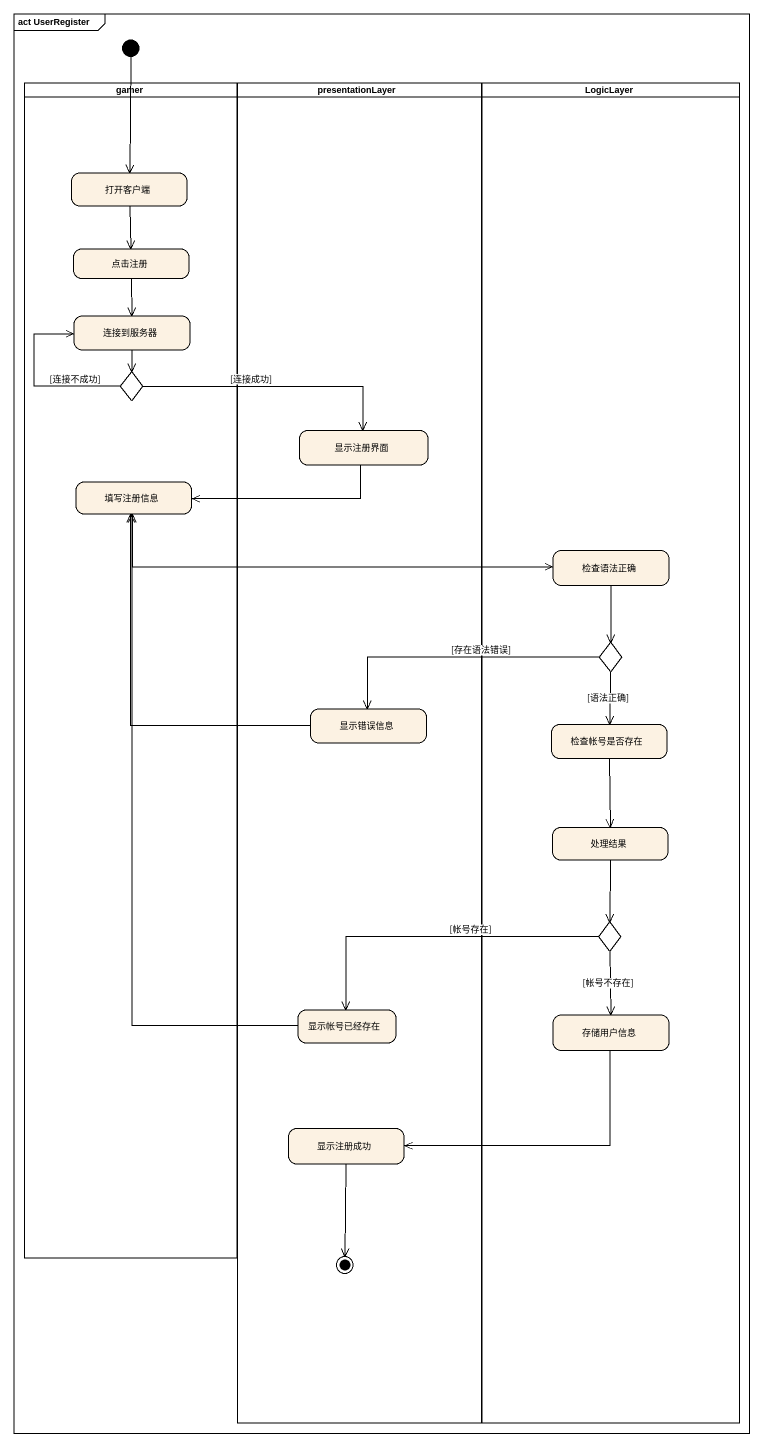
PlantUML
@startuml
mainframe act UserRegister
hide empty description
state initial1 <<start>>
state gamer <<partition>> {
  state 打开客户端
  state 点击注册
  state 连接到服务器
  state choice1 <<choice>>
  state 填写注册信息
}
state presentationLayer <<partition>> {
  state 显示注册界面
  state 显示错误信息
  state 显示帐号已经存在
  state 显示注册成功
  显示注册成功 --> [*]
}
state LogicLayer <<partition>> {
  state 检查语法正确
  state choice2 <<choice>>
  state 检查帐号是否存在
  state 处理结果
  state choice3 <<choice>>
  state 存储用户信息
}
initial1 --> 打开客户端
打开客户端 --> 点击注册
点击注册 --> 连接到服务器
连接到服务器 --> choice1
choice1 -up-> 连接到服务器 : [连接不成功]
choice1 -right-> 显示注册界面 : [连接成功]
显示注册界面 -left-> 填写注册信息
填写注册信息 -right-> 检查语法正确
检查语法正确 --> choice2
choice2 -left-> 显示错误信息 : [存在语法错误]
choice2 --> 检查帐号是否存在 : [语法正确]
显示错误信息 -up-> 填写注册信息
检查帐号是否存在 --> 处理结果
处理结果 --> choice3
choice3 -left-> 显示帐号已经存在 : [帐号存在]
choice3 --> 存储用户信息 : [帐号不存在]
显示帐号已经存在 -up-> 填写注册信息
存储用户信息 -left-> 显示注册成功
@enduml
